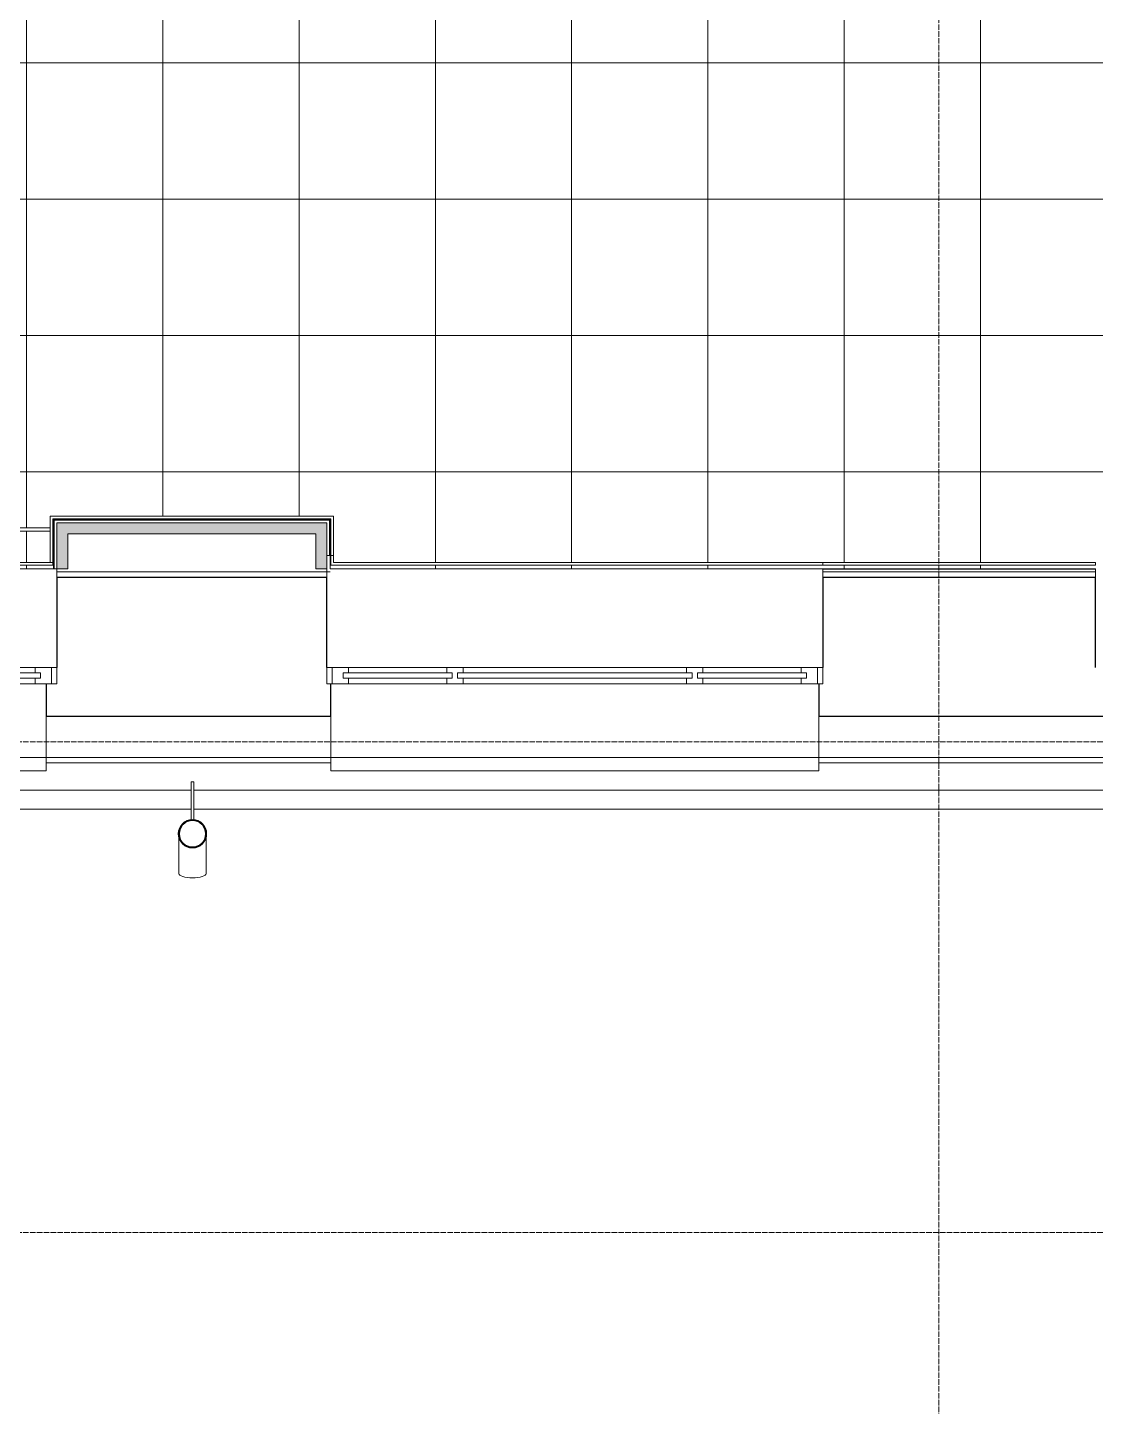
# Model space of a CAD drawing. Header units: millimetres. Extents: x -10915 to 60194, y -32941 to 46712.
# Drawn here: x 35106 to 39024, y -642 to 4415 of the extents above; entities that cross this region are included whole.
import ezdxf

# ---------------------------------------------------------------- set-up
doc = ezdxf.new("R2010")
doc.units = ezdxf.units.MM
doc.linetypes.add('ADSK_Линия сетки', pattern=[25, 20, -2.5, 0, -2.5])
for name, color, linetype, lineweight in [('_ Окна', 7, 'Continuous', 9), ('Обобщенные модели', 7, 'Continuous', 18), ('Окна', 7, 'Continuous', 9), ('Оси', 7, 'Continuous', 9), ('Перекрытие штриховка', 7, 'Continuous', 18), ('Стены внутренние', 7, 'Continuous', 18), ('Стены наружные', 7, 'Continuous', 18), ('Стены несущие', 7, 'Continuous', 30), ('Стены отделка', 7, 'Continuous', 30), ('Стены штриховка', 7, 'Continuous', 9)]:
    doc.layers.add(name, color=color, linetype=linetype, lineweight=lineweight)

# ---------------------------------------------------------------- blocks, each defined once
blk = doc.blocks.new('окно трехпол с фрамугой - 1800 и 1820х2300_h___нов_ ок15-2116367-План полов 2-го этажа')
at = {"layer": '_ Окна', "lineweight": 18}
for p, q in [((-830, 135), (-910, 135)), ((-910, 135), (-910, 75)), ((-850, 95), (-850, 115)), ((-850, 115), (-830, 115)), ((-830, 115), (-830, 135)), ((-410, 135), (-470, 135)), ((-470, 135), (-470, 115)), ((-470, 115), (-450, 115)), ((-450, 115), (-450, 95)), ((-430, 95), (-430, 115)), ((-430, 115), (-410, 115)), ((-410, 115), (-410, 135)), ((470, 135), (410, 135)), ((410, 135), (410, 115)), ((410, 115), (430, 115)), ((430, 115), (430, 95)), ((450, 95), (450, 115)), ((450, 115), (470, 115)), ((470, 115), (470, 135)), ((830, 135), (830, 115)), ((910, 135), (830, 135)), ((830, 115), (850, 115)), ((850, 115), (850, 95)), ((910, 75), (910, 135)), ((-910, 75), (-850, 75)), ((-850, 95), (-830, 95)), ((-830, 75), (-850, 75)), ((-830, 95), (-830, 75)), ((-470, 95), (-470, 75)), ((-450, 95), (-470, 95)), ((-450, 75), (-470, 75)), ((-450, 75), (-430, 75)), ((-430, 95), (-410, 95)), ((-410, 75), (-430, 75)), ((-410, 95), (-410, 75)), ((410, 95), (410, 75)), ((430, 95), (410, 95)), ((430, 75), (410, 75)), ((430, 75), (450, 75)), ((450, 95), (470, 95)), ((470, 75), (450, 75)), ((470, 95), (470, 75)), ((830, 95), (830, 75)), ((850, 95), (830, 95)), ((850, 75), (830, 75)), ((850, 75), (910, 75))]:
    blk.add_line(p, q, dxfattribs=at)
at = {"layer": '_ Окна'}
for p, q in [((-890, 75), (-890, 135)), ((-830, 115), (-470, 115)), ((-410, 115), (410, 115)), ((470, 115), (830, 115)), ((890, 75), (890, 135)), ((-850, 95), (-450, 95)), ((-430, 95), (430, 95)), ((450, 95), (850, 95))]:
    blk.add_line(p, q, dxfattribs=at)
at = {"layer": 'Окна'}
for p, q in [((-830, 135), (-470, 135)), ((-410, 135), (410, 135)), ((470, 135), (830, 135)), ((-470, 75), (-830, 75)), ((410, 75), (-410, 75)), ((830, 75), (470, 75))]:
    blk.add_line(p, q, dxfattribs=at)
blk = doc.blocks.new('окно трехпол с фрамугой - 1800 и 1820х2300_h___нов_ ок15-2116654-План полов 2-го этажа')
at = {"layer": '_ Окна', "lineweight": 18}
for p, q in [((-830, 135), (-910, 135)), ((-910, 135), (-910, 75)), ((-850, 95), (-850, 115)), ((-850, 115), (-830, 115)), ((-830, 115), (-830, 135)), ((-410, 135), (-470, 135)), ((-470, 135), (-470, 115)), ((-470, 115), (-450, 115)), ((-450, 115), (-450, 95)), ((-430, 95), (-430, 115)), ((-430, 115), (-410, 115)), ((-410, 115), (-410, 135)), ((470, 135), (410, 135)), ((410, 135), (410, 115)), ((410, 115), (430, 115)), ((430, 115), (430, 95)), ((450, 95), (450, 115)), ((450, 115), (470, 115)), ((470, 115), (470, 135)), ((830, 135), (830, 115)), ((910, 135), (830, 135)), ((830, 115), (850, 115)), ((850, 115), (850, 95)), ((910, 75), (910, 135)), ((-910, 75), (-850, 75)), ((-850, 95), (-830, 95)), ((-830, 75), (-850, 75)), ((-830, 95), (-830, 75)), ((-470, 95), (-470, 75)), ((-450, 95), (-470, 95)), ((-450, 75), (-470, 75)), ((-450, 75), (-430, 75)), ((-430, 95), (-410, 95)), ((-410, 75), (-430, 75)), ((-410, 95), (-410, 75)), ((410, 95), (410, 75)), ((430, 95), (410, 95)), ((430, 75), (410, 75)), ((430, 75), (450, 75)), ((450, 95), (470, 95)), ((470, 75), (450, 75)), ((470, 95), (470, 75)), ((830, 95), (830, 75)), ((850, 95), (830, 95)), ((850, 75), (830, 75)), ((850, 75), (910, 75))]:
    blk.add_line(p, q, dxfattribs=at)
at = {"layer": '_ Окна'}
for p, q in [((-890, 75), (-890, 135)), ((-830, 115), (-470, 115)), ((-410, 115), (410, 115)), ((470, 115), (830, 115)), ((890, 75), (890, 135)), ((-850, 95), (-450, 95)), ((-430, 95), (430, 95)), ((450, 95), (850, 95))]:
    blk.add_line(p, q, dxfattribs=at)
at = {"layer": 'Окна'}
for p, q in [((-830, 135), (-470, 135)), ((-410, 135), (410, 135)), ((470, 135), (830, 135)), ((-470, 75), (-830, 75)), ((410, 75), (-410, 75)), ((830, 75), (470, 75))]:
    blk.add_line(p, q, dxfattribs=at)
blk = doc.blocks.new('Водосток - Тип 1 _карниз больше 490мм_-5162063-План полов 2-го этажа')
at = {"layer": 'Обобщенные модели'}
for p, q in [((75, 306.2), (75, 263.6)), ((175, 263.6), (175, 306.2)), ((120, 109.1), (120, -30)), ((130, -30), (130, 109.1)), ((120, -30), (130, -30))]:
    blk.add_line(p, q, dxfattribs=at)
at = {"layer": 'Обобщенные модели', "flags": 128}
for points in [[(75, 173), (75, 174.3), (75, 177), (75, 179.8), (75, 182.9), (75, 186.2), (75, 189.7), (75, 193.4), (75, 197.2), (75, 201.3), (75, 205.5), (75, 209.9), (75, 214.4), (75, 219.1), (75, 224), (75, 229), (75, 234.1), (75, 239.3), (75, 244.6), (75, 250.1), (75, 255.6), (75, 261.3), (75, 263.6)], [(175, 263.6), (175, 258), (175, 252.4), (175, 246.9), (175, 241.5), (175, 236.2), (175, 231.1), (175, 226), (175, 221.1), (175, 216.4), (175, 211.8), (175, 207.3), (175, 203), (175, 198.9), (175, 194.9), (175, 191.2), (175, 187.6), (175, 184.3), (175, 181.1), (175, 178.1), (175, 175.4), (175, 173)]]:
    blk.add_lwpolyline(points, dxfattribs=at)
at = {"layer": 'Обобщенные модели'}
for start, end in [(90, 270), (270, 90)]:
    blk.add_arc((125, 160), 52, start, end, dxfattribs=at)
at = {"layer": 'Обобщенные модели', "lineweight": 40}
for start, end in [(90, 270), (270, 90)]:
    blk.add_arc((125, 160), 50, start, end, dxfattribs=at)
at = {"layer": 'Обобщенные модели'}
for start_param, end_param in [(4.712389, 6.283185), (3.141593, 4.712389)]:
    blk.add_ellipse((125, 306.2), major_axis=(-50, 0), ratio=0.309017, start_param=start_param, end_param=end_param, dxfattribs=at)

msp = doc.modelspace()

# ---------------------------------------------------------------- hatches: boundary and pattern name
at = {"layer": 'Перекрытие штриховка', "lineweight": 9, "true_color": 0x787878}
h = msp.add_hatch(dxfattribs=at)
h.set_pattern_fill('FP_68', color=8, style=0, pattern_type=2)
h.set_pattern_definition([(0, (12602.2, 10785.6), (0, 500), []), (90, (12602.2, 10785.6), (-500, 3e-14), [])])
h.paths.add_polyline_path([(33129.527, 2430.232), (33142.527, 2430.232), (33142.527, 2443.232), (33129.527, 2443.232)])
h.paths.add_polyline_path([(33129.527, 2428.232), (33128.397, 2429.101), (33127.527, 2428.232)])
h.paths.add_polyline_path([(41575.268, 2610.232), (41575.398, 2608.233), (41577.289, 2608.232), (41575.289, 2610.21)])
h.paths.add_polyline_path([(40152.431, 2430.232), (40832.135, 2430.232), (40832.135, 2608.232), (40834.135, 2608.232), (40834.135, 2610.232), (41575.268, 2610.232), (41530.933, 6692.663), (41542.932, 6692.794), (41535.474, 7309.642), (41535.169, 6694.642), (41510.474, 6694.642), (41510.474, 7294.642), (40983.65, 7294.642), (40983.65, 8305.642), (35297.201, 8305.642), (35297.201, 8657.642), (35202.201, 8657.642), (35202.201, 8666.642), (35212.201, 8666.642), (35212.201, 8718.642), (35227.201, 8718.642), (35227.201, 8727.642), (35211.808, 8727.642), (35209.906, 8724.348), (35204.201, 8727.642), (35200.261, 8727.642), (35175.246, 8684.315), (35166.586, 8689.315), (35162.086, 8681.521), (35082.201, 8727.642), (34112.201, 8727.642), (34032.315, 8681.521), (34027.815, 8689.315), (34018.592, 8685.289), (33993.155, 8727.642), (33990.201, 8727.642), (33984.495, 8724.348), (33982.201, 8727.642), (33967.201, 8727.642), (33967.201, 8718.642), (33982.201, 8718.642), (33982.201, 8666.642), (33992.201, 8666.642), (33992.201, 8657.642), (33897.201, 8657.642), (33897.201, 8305.642), (33152.527, 8305.642), (33152.527, 8292.642), (33897.201, 8292.642), (33897.201, 8282.642), (33152.527, 8282.642), (33152.527, 2579.621), (35189.136, 2579.621), (35189.136, 2623.232), (36229.14, 2622.866), (36229.14, 2453.232), (40819.135, 2453.232), (40819.135, 2623.232), (41552.125, 2623.232), (41507.967, 6689.388), (41517.967, 6689.497), (41562.234, 2613.232), (40829.135, 2613.232), (40829.135, 2443.232), (36219.14, 2443.232), (36219.14, 2613.232), (35199.136, 2613.232), (35199.136, 2443.232), (33152.527, 2443.232), (33152.527, 2430.232), (35202.136, 2430.232), (35202.136, 2608.232), (35204.136, 2608.232), (35204.158, 2610.232), (36214.14, 2610.232), (36214.288, 2608.232), (36216.14, 2608.232), (36216.14, 2430.232), (39105.547, 2430.232)])
h.paths.add_polyline_path([(33142.527, 2453.232), (33142.527, 8305.642), (33129.527, 8305.642), (33129.527, 2453.232)])
h.paths.add_polyline_path([(33152.527, 2453.232), (35189.136, 2453.232), (35189.136, 2567.621), (33152.527, 2567.621), (33152.527, 2478.232)])
h.paths.add_polyline_path([(40970.65, 7294.642), (40960.65, 7294.642), (40960.65, 8282.642), (35297.201, 8282.642), (35297.201, 8292.642), (40970.65, 8292.642), (40970.65, 7295.008)])
h.paths.add_polyline_path([(33129.527, 8305.642), (33127.527, 8307.642), (33127.527, 8305.642)])
h.paths.add_polyline_path([(40983.65, 8305.642), (40985.65, 8305.642), (40985.63, 8307.622)])
at = {"layer": 'Стены внутренние'}
for points in [[(35214.136, 2430.232), (35254.136, 2430.232), (35254.136, 2598.232), (35214.136, 2598.232), (35214.136, 2478.232)], [(35964.894, 2558.232), (36204.14, 2558.232), (36204.14, 2598.232), (35254.136, 2598.232), (35254.136, 2558.232), (35441.451, 2558.232)], [(36164.14, 2430.232), (36204.14, 2430.232), (36204.14, 2558.232), (36164.14, 2558.232), (36164.14, 2478.232)]]:
    msp.add_hatch(color=256, dxfattribs=at).paths.add_polyline_path(points)

# ---------------------------------------------------------------- linework, layer by layer
at = {"layer": 'Оси', "linetype": 'ADSK_Линия сетки'}
for p, q in [((38449.565, -5633.277), (38449.565, 19860.814)), ((-10114.729, 1795), (42695.51, 1795)), ((-10114.729, -5), (50212.269, -5))]:
    msp.add_line(p, q, dxfattribs=at)
at = {"layer": 'Стены внутренние'}
for p, q in [((33152.527, 2579.621), (35189.136, 2579.621)), ((35189.136, 2567.621), (33152.527, 2567.621)), ((36219.14, 2443.232), (36219.14, 2478.232)), ((36229.14, 2478.232), (36229.14, 2453.232)), ((33394.136, 2453.232), (35189.136, 2453.232)), ((35199.136, 2443.232), (33394.136, 2443.232)), ((35199.136, 2453.232), (35199.136, 2443.232)), ((38024.14, 2443.232), (36219.14, 2443.232)), ((36229.14, 2453.232), (38024.14, 2453.232)), ((36204.14, 2418.232), (36216.14, 2418.232))]:
    msp.add_line(p, q, dxfattribs=at)
at = {"layer": 'Стены наружные'}
for p, q in [((36216.14, 2478.232), (36216.14, 2430.232)), ((33394.136, 2430.232), (35202.136, 2430.232)), ((35214.136, 2418.232), (35214.136, 2430.232)), ((36204.14, 2418.232), (36204.14, 2430.232)), ((36216.14, 2430.232), (38024.14, 2430.232)), ((35174.136, 1738.232), (33434.136, 1738.232)), ((38009.14, 1738.232), (36219.14, 1738.232)), ((36219.14, 1688.232), (36219.14, 1738.232)), ((33434.136, 1688.232), (35174.136, 1688.232)), ((35174.136, 1718.232), (35174.136, 1688.232)), ((36219.14, 1688.232), (38009.14, 1688.232)), ((38009.14, 1718.232), (38009.14, 1688.232)), ((35706.597, 1618.232), (30780.167, 1618.232)), ((35716.256, 1618.232), (41215.475, 1618.232)), ((35706.74, 1548.232), (30780.167, 1548.232)), ((41166.003, 1548.232), (35716.113, 1548.232))]:
    msp.add_line(p, q, dxfattribs=at)
at = {"layer": 'Стены несущие'}
for p, q in [((35214.136, 2398.232), (35214.136, 2068.232)), ((36204.14, 2398.232), (35214.136, 2398.232)), ((36204.14, 2068.232), (36204.14, 2398.232)), ((38024.14, 2398.232), (38024.14, 2068.232)), ((39024.135, 2398.232), (38024.14, 2398.232)), ((39024.135, 2068.232), (39024.135, 2398.232)), ((35174.136, 2008.232), (35174.136, 1888.232)), ((36219.14, 1888.232), (36219.14, 2008.232)), ((38009.14, 2008.232), (38009.14, 1888.232)), ((36219.14, 1888.232), (35174.136, 1888.232)), ((39064.135, 1888.232), (38009.14, 1888.232))]:
    msp.add_line(p, q, dxfattribs=at)
at = {"layer": 'Стены отделка', "lineweight": 9}
for p, q in [((35189.136, 2623.232), (35189.136, 2453.232)), ((36229.14, 2623.232), (35189.136, 2623.232)), ((35199.136, 2453.232), (35199.136, 2613.232)), ((35199.136, 2613.232), (36219.14, 2613.232)), ((35202.136, 2608.232), (35202.136, 2430.232)), ((36214.14, 2610.232), (35204.136, 2610.232)), ((36204.14, 2598.232), (35214.136, 2598.232)), ((35214.136, 2598.232), (35214.136, 2430.232)), ((36204.14, 2598.232), (36204.14, 2430.232)), ((36216.14, 2478.232), (36216.14, 2608.232)), ((36219.14, 2613.232), (36219.14, 2478.232)), ((36229.14, 2478.232), (36229.14, 2623.232)), ((35254.136, 2558.232), (36164.14, 2558.232)), ((35254.136, 2430.232), (35254.136, 2558.232)), ((36164.14, 2558.232), (36164.14, 2430.232)), ((36204.14, 2478.232), (36216.14, 2478.232)), ((36219.14, 2478.232), (36229.14, 2478.232)), ((35189.136, 2453.232), (35199.136, 2453.232)), ((35202.136, 2430.232), (35254.136, 2430.232)), ((36164.14, 2430.232), (36204.14, 2430.232)), ((39024.135, 2453.232), (38024.14, 2453.232)), ((38024.14, 2453.232), (38024.14, 2443.232)), ((38024.14, 2443.232), (39024.135, 2443.232)), ((38024.14, 2430.232), (38024.14, 2398.232)), ((39024.135, 2430.232), (38024.14, 2430.232)), ((39024.135, 2443.232), (39024.135, 2453.232)), ((39024.135, 2398.232), (39024.135, 2430.232)), ((36204.14, 2418.232), (35214.136, 2418.232)), ((35214.136, 2418.232), (35214.136, 2398.232)), ((36204.14, 2398.232), (36204.14, 2418.232)), ((36204.14, 2398.232), (36204.14, 2398.232)), ((39023.135, 2418.232), (39024.135, 2418.232)), ((39024.135, 2398.232), (39024.135, 2398.232)), ((35174.136, 1888.232), (35174.136, 1718.232)), ((36219.14, 1888.232), (36219.14, 1888.232)), ((36219.14, 1738.232), (36219.14, 1888.232)), ((38009.14, 1888.232), (38009.14, 1718.232)), ((36219.14, 1738.232), (35174.136, 1738.232)), ((39064.135, 1738.232), (38009.14, 1738.232)), ((35174.136, 1718.232), (36219.14, 1718.232)), ((38009.14, 1718.232), (39064.135, 1718.232))]:
    msp.add_line(p, q, dxfattribs=at)
at = {"layer": 'Стены штриховка'}
for p, q in [((35204.136, 2610.232), (35202.136, 2610.232)), ((35202.136, 2610.232), (35202.136, 2608.232)), ((36216.14, 2608.232), (35202.136, 2608.232)), ((35204.136, 2610.232), (35204.136, 2430.232)), ((36216.14, 2610.232), (36214.14, 2610.232)), ((36214.14, 2610.232), (36214.14, 2478.232)), ((36216.14, 2608.232), (36216.14, 2610.232)), ((39024.135, 2428.232), (38024.14, 2428.232)), ((38024.14, 2418.232), (39023.135, 2418.232))]:
    msp.add_line(p, q, dxfattribs=at)

# ---------------------------------------------------------------- block references
at = {"layer": 'Обобщенные модели', "rotation": 180}
msp.add_blockref('Водосток - Тип 1 _карниз больше 490мм_-5162063-План полов 2-го этажа', (35836.426, 1618.232), dxfattribs=at)
at = {"layer": 'Окна', "rotation": 180}
for name, p in [('окно трехпол с фрамугой - 1800 и 1820х2300_h___нов_ ок15-2116654-План полов 2-го этажа', (34304.136, 2143.232)), ('окно трехпол с фрамугой - 1800 и 1820х2300_h___нов_ ок15-2116367-План полов 2-го этажа', (37114.14, 2143.232))]:
    msp.add_blockref(name, p, dxfattribs=at)

doc.saveas('drawing.dxf')
